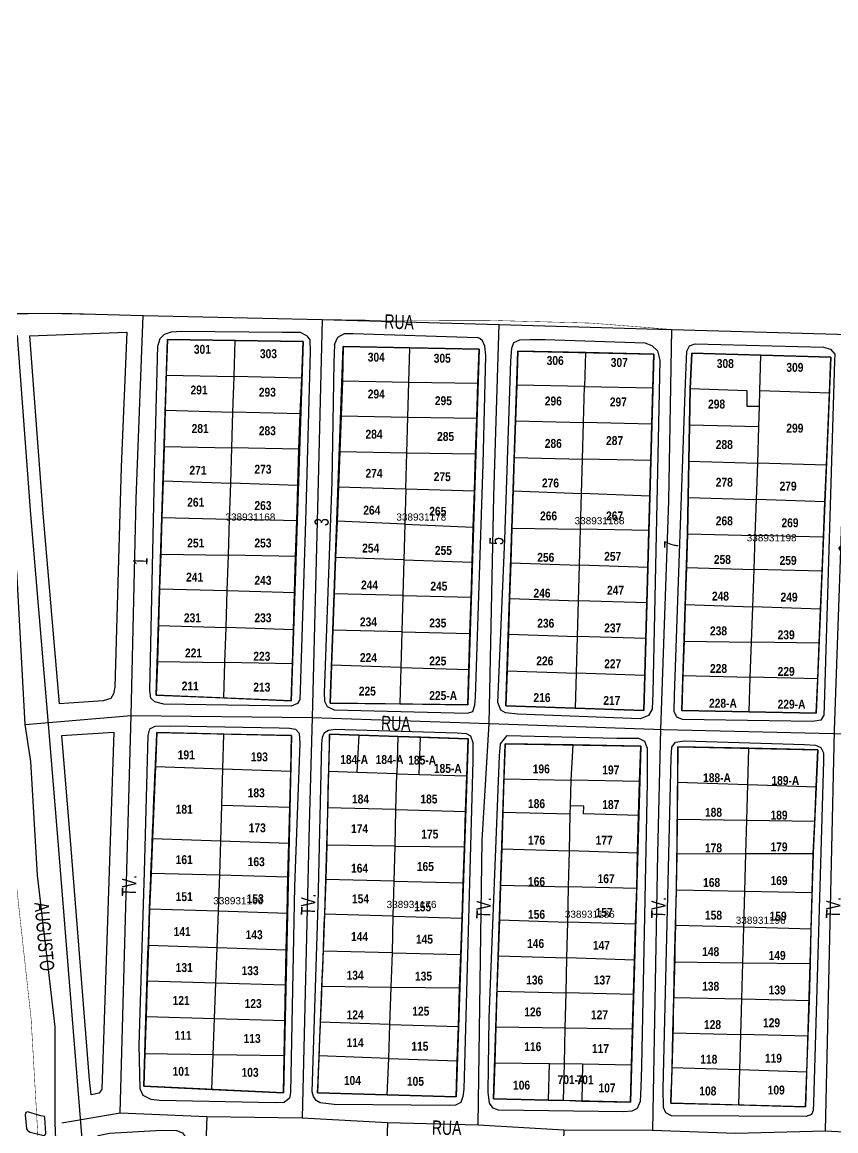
# Model space of a CAD drawing. Extents: x 206099 to 208675, y 4843659 to 4845705.
# Drawn here: x 207311.7 to 207539.8, y 4845394 to 4845705.1 of the extents above; entities that cross this region are included whole.
import ezdxf
from ezdxf.enums import TextEntityAlignment as Align

# ---------------------------------------------------------------- set-up
doc = ezdxf.new("R2010")
doc.units = 0
doc.header["$LTSCALE"] = 1.5
doc.header["$MEASUREMENT"] = 0
for name, color, linetype in [('CD-MALHA-LOTES', 40, 'CONTINUOUS'), ('CD_TXT_QUADRA', 7, 'CONTINUOUS'), ('LM-LIM-SETOR-FISCAL', 7, 'CONTINUOUS'), ('RU-QUADRAS', 6, 'CONTINUOUS'), ('SV-EIXO-ROD-ESTR', 7, 'CONTINUOUS'), ('SV-EIXO-RUA-N-PAV', 6, 'CONTINUOUS'), ('SV-EIXO-RUA-PAV', 20, 'CONTINUOUS'), ('SV-EST-MUNIC-PAV', 20, 'CONTINUOUS'), ('SV-RUA-NAO-PAV-S-GUIA-C-GUIA', 7, 'CONTINUOUS'), ('SV-RUA-PAVIM-S-GUIA-C-GUIA', 7, 'CONTINUOUS'), ('SV-TXT-MUNIC-PAV', 20, 'CONTINUOUS'), ('SV-TXT-RUA-N-PAV-S-GUIA-C-GUIA', 7, 'CONTINUOUS'), ('SV-TXT-RUA-PAV-S-GUIA-C-GUIA', 7, 'CONTINUOUS'), ('Th_NmrPort', 7, 'CONTINUOUS')]:
    doc.layers.add(name, color=color, linetype=linetype)
doc.styles.add('ARIAL', font='ARIAL.TTF')
doc.styles.add('MONOTXT', font='ARIAL.TTF', dxfattribs={"height": 0.2})
doc.styles.get("Standard").update_dxf_attribs({"font": 'swisscbo.ttf'})
doc.linetypes.add('Limite', pattern='A,20,-3,[130,ltypeshp.shx,S=6.35,R=0,X=0,Y=0],-3,20', length=46)

msp = doc.modelspace()

# ---------------------------------------------------------------- linework, layer by layer
at = {"layer": 'CD-MALHA-LOTES', "linetype": 'Continuous'}
for p, q in [((207352.39, 4845615.97), (207352.08, 4845606.01)), ((207371.42, 4845615.72), (207352.39, 4845615.97)), ((207371.09, 4845605.59), (207371.42, 4845615.72)), ((207390.44, 4845615.48), (207371.42, 4845615.72)), ((207390.04, 4845605.18), (207390.44, 4845615.48)), ((207401.68, 4845614.08), (207401.47, 4845604.41)), ((207420.4, 4845613.69), (207401.68, 4845614.08)), ((207420.13, 4845604.07), (207420.4, 4845613.69)), ((207439.77, 4845613.28), (207420.4, 4845613.69)), ((207439.45, 4845603.72), (207439.77, 4845613.28)), ((207450.65, 4845612.73), (207450.33, 4845603.18)), ((207469.67, 4845612.33), (207450.65, 4845612.73)), ((207469.67, 4845612.33), (207469.39, 4845602.8)), ((207488.8, 4845611.94), (207469.67, 4845612.33)), ((207488.53, 4845602.43), (207488.8, 4845611.94)), ((207499.43, 4845612.16), (207498.95, 4845602.23)), ((207518.81, 4845611.61), (207499.43, 4845612.16)), ((207518.54, 4845601.58), (207518.81, 4845611.61)), ((207538.44, 4845611.08), (207518.81, 4845611.61)), ((207538.02, 4845600.94), (207538.44, 4845611.08)), ((207352.08, 4845606.01), (207351.77, 4845596.17)), ((207352.08, 4845606.01), (207371.09, 4845605.59)), ((207370.77, 4845595.64), (207371.09, 4845605.59)), ((207390.04, 4845605.18), (207371.09, 4845605.59)), ((207389.64, 4845595.12), (207390.04, 4845605.18)), ((207401.47, 4845604.41), (207401.09, 4845594.6)), ((207401.47, 4845604.41), (207420.13, 4845604.07)), ((207419.85, 4845594.26), (207420.13, 4845604.07)), ((207420.13, 4845604.07), (207439.45, 4845603.72)), ((207439.13, 4845593.91), (207439.45, 4845603.72)), ((207450.33, 4845603.18), (207449.99, 4845593.19)), ((207469.39, 4845602.8), (207450.33, 4845603.18)), ((207469.1, 4845592.71), (207469.39, 4845602.8)), ((207469.39, 4845602.8), (207488.53, 4845602.43)), ((207488.24, 4845592.22), (207488.53, 4845602.43)), ((207498.95, 4845602.23), (207498.81, 4845592.1)), ((207498.95, 4845602.23), (207514.84, 4845601.71)), ((207514.84, 4845601.71), (207514.84, 4845597.32)), ((207518.42, 4845597.33), (207518.54, 4845601.58)), ((207538.02, 4845600.94), (207518.54, 4845601.58)), ((207537.2, 4845580.77), (207538.02, 4845600.94)), ((207514.84, 4845597.32), (207518.42, 4845597.33)), ((207518.26, 4845591.64), (207518.42, 4845597.33)), ((207351.77, 4845596.17), (207351.45, 4845585.98)), ((207351.77, 4845596.17), (207370.77, 4845595.64)), ((207370.45, 4845585.62), (207370.77, 4845595.64)), ((207389.64, 4845595.12), (207370.77, 4845595.64)), ((207389.25, 4845585.27), (207389.64, 4845595.12)), ((207401.09, 4845594.6), (207400.71, 4845584.56)), ((207401.09, 4845594.6), (207419.85, 4845594.26)), ((207419.56, 4845584.24), (207419.85, 4845594.26)), ((207419.85, 4845594.26), (207439.13, 4845593.91)), ((207438.8, 4845583.92), (207439.13, 4845593.91)), ((207449.99, 4845593.19), (207449.65, 4845582.92)), ((207449.99, 4845593.19), (207469.1, 4845592.71)), ((207468.81, 4845582.48), (207469.1, 4845592.71)), ((207488.24, 4845592.22), (207469.1, 4845592.71)), ((207487.95, 4845582.03), (207488.24, 4845592.22)), ((207498.81, 4845592.1), (207498.62, 4845581.92)), ((207498.81, 4845592.1), (207518.26, 4845591.64)), ((207517.97, 4845581.34), (207518.26, 4845591.64)), ((207351.45, 4845585.98), (207351.15, 4845576.37)), ((207351.45, 4845585.98), (207370.45, 4845585.62)), ((207370.13, 4845575.69), (207370.45, 4845585.62)), ((207389.25, 4845585.27), (207370.45, 4845585.62)), ((207388.94, 4845575.03), (207389.25, 4845585.27)), ((207400.71, 4845584.56), (207400.32, 4845574.68)), ((207400.71, 4845584.56), (207419.56, 4845584.24)), ((207419.28, 4845574.12), (207419.56, 4845584.24)), ((207419.56, 4845584.24), (207438.8, 4845583.92)), ((207438.46, 4845573.56), (207438.8, 4845583.92)), ((207449.65, 4845582.92), (207449.34, 4845573.51)), ((207449.65, 4845582.92), (207468.81, 4845582.48)), ((207468.53, 4845572.79), (207468.81, 4845582.48)), ((207487.95, 4845582.03), (207468.81, 4845582.48)), ((207487.67, 4845572.07), (207487.95, 4845582.03)), ((207498.62, 4845581.92), (207498.43, 4845571.72)), ((207498.62, 4845581.92), (207517.97, 4845581.34)), ((207517.61, 4845571.14), (207517.97, 4845581.34)), ((207537.2, 4845580.77), (207517.97, 4845581.34)), ((207536.78, 4845570.46), (207537.2, 4845580.77)), ((207351.15, 4845576.37), (207350.83, 4845566.1)), ((207351.15, 4845576.37), (207370.13, 4845575.69)), ((207369.8, 4845565.61), (207370.13, 4845575.69)), ((207388.94, 4845575.03), (207370.13, 4845575.69)), ((207388.64, 4845565.13), (207388.94, 4845575.03)), ((207400.32, 4845574.68), (207399.95, 4845565.02)), ((207400.32, 4845574.68), (207419.28, 4845574.12)), ((207419.28, 4845574.12), (207418.99, 4845564.17)), ((207419.28, 4845574.12), (207438.46, 4845573.56)), ((207438.13, 4845563.32), (207438.46, 4845573.56)), ((207449.34, 4845573.51), (207448.99, 4845563.06)), ((207449.34, 4845573.51), (207468.53, 4845572.79)), ((207468.24, 4845562.76), (207468.53, 4845572.79)), ((207487.67, 4845572.07), (207468.53, 4845572.79)), ((207487.4, 4845562.46), (207487.67, 4845572.07)), ((207498.43, 4845571.72), (207498.24, 4845561.46)), ((207498.43, 4845571.72), (207517.61, 4845571.14)), ((207517.25, 4845561.01), (207517.61, 4845571.14)), ((207536.78, 4845570.46), (207517.61, 4845571.14)), ((207536.38, 4845560.57), (207536.78, 4845570.46)), ((207350.83, 4845566.1), (207350.5, 4845555.75)), ((207350.83, 4845566.1), (207369.8, 4845565.61)), ((207369.48, 4845555.46), (207369.8, 4845565.61)), ((207388.64, 4845565.13), (207369.8, 4845565.61)), ((207388.34, 4845555.17), (207388.64, 4845565.13)), ((207399.95, 4845565.02), (207399.56, 4845554.89)), ((207418.99, 4845564.17), (207399.95, 4845565.02)), ((207418.99, 4845564.17), (207418.71, 4845554.23)), ((207418.99, 4845564.17), (207438.13, 4845563.32)), ((207437.84, 4845553.52), (207438.13, 4845563.32)), ((207448.99, 4845563.06), (207448.67, 4845553.37)), ((207448.99, 4845563.06), (207468.24, 4845562.76)), ((207467.95, 4845552.71), (207468.24, 4845562.76)), ((207487.4, 4845562.46), (207468.24, 4845562.76)), ((207487.11, 4845552.06), (207487.4, 4845562.46)), ((207498.24, 4845561.46), (207497.94, 4845552)), ((207498.24, 4845561.46), (207517.25, 4845561.01)), ((207516.91, 4845551.51), (207517.25, 4845561.01)), ((207536.38, 4845560.57), (207517.25, 4845561.01)), ((207535.99, 4845551.01), (207536.38, 4845560.57)), ((207350.5, 4845555.75), (207350.2, 4845546.09)), ((207350.5, 4845555.75), (207369.48, 4845555.46)), ((207369.16, 4845545.55), (207369.48, 4845555.46)), ((207388.34, 4845555.17), (207369.48, 4845555.46)), ((207388.03, 4845545.02), (207388.34, 4845555.17)), ((207399.56, 4845554.89), (207399.17, 4845544.64)), ((207418.71, 4845554.23), (207399.56, 4845554.89)), ((207418.71, 4845554.23), (207418.43, 4845544.18)), ((207418.71, 4845554.23), (207437.84, 4845553.52)), ((207437.54, 4845543.72), (207437.84, 4845553.52)), ((207448.67, 4845553.37), (207448.33, 4845543.31)), ((207448.67, 4845553.37), (207467.95, 4845552.71)), ((207467.66, 4845542.73), (207467.95, 4845552.71)), ((207487.11, 4845552.06), (207467.95, 4845552.71)), ((207486.83, 4845542.15), (207487.11, 4845552.06)), ((207497.94, 4845552), (207497.61, 4845541.69)), ((207497.94, 4845552), (207516.91, 4845551.51)), ((207516.54, 4845541.01), (207516.91, 4845551.51)), ((207535.99, 4845551.01), (207516.91, 4845551.51)), ((207535.55, 4845540.33), (207535.99, 4845551.01)), ((207350.2, 4845546.09), (207349.88, 4845535.78)), ((207350.2, 4845546.09), (207369.16, 4845545.55)), ((207368.83, 4845535.17), (207369.16, 4845545.55)), ((207369.16, 4845545.55), (207388.03, 4845545.02)), ((207387.71, 4845534.56), (207388.03, 4845545.02)), ((207399.17, 4845544.64), (207398.78, 4845534.5)), ((207418.43, 4845544.18), (207399.17, 4845544.64)), ((207418.43, 4845544.18), (207418.14, 4845534.03)), ((207418.43, 4845544.18), (207437.54, 4845543.72)), ((207437.24, 4845533.56), (207437.54, 4845543.72)), ((207448.33, 4845543.31), (207448, 4845533.3)), ((207448.33, 4845543.31), (207467.66, 4845542.73)), ((207467.37, 4845532.7), (207467.66, 4845542.73)), ((207486.83, 4845542.15), (207467.66, 4845542.73)), ((207486.54, 4845532.11), (207486.83, 4845542.15)), ((207497.61, 4845541.69), (207497.28, 4845531.41)), ((207497.61, 4845541.69), (207516.54, 4845541.01)), ((207516.19, 4845531.1), (207516.54, 4845541.01)), ((207535.55, 4845540.33), (207516.54, 4845541.01)), ((207535.16, 4845530.78), (207535.55, 4845540.33)), ((207349.88, 4845535.78), (207349.56, 4845525.68)), ((207349.88, 4845535.78), (207368.83, 4845535.17)), ((207368.51, 4845525.35), (207368.83, 4845535.17)), ((207387.71, 4845534.56), (207368.83, 4845535.17)), ((207387.42, 4845525), (207387.71, 4845534.56)), ((207398.78, 4845534.5), (207398.39, 4845524.6)), ((207418.14, 4845534.03), (207398.78, 4845534.5)), ((207418.14, 4845534.03), (207417.85, 4845524.01)), ((207418.14, 4845534.03), (207437.24, 4845533.56)), ((207436.94, 4845523.44), (207437.24, 4845533.56)), ((207448, 4845533.3), (207447.65, 4845523.05)), ((207448, 4845533.3), (207467.37, 4845532.7)), ((207467.08, 4845522.37), (207467.37, 4845532.7)), ((207486.54, 4845532.11), (207467.37, 4845532.7)), ((207486.25, 4845521.72), (207486.54, 4845532.11)), ((207497.28, 4845531.41), (207496.97, 4845521.7)), ((207497.28, 4845531.41), (207516.19, 4845531.1)), ((207515.84, 4845521.24), (207516.19, 4845531.1)), ((207535.16, 4845530.78), (207516.19, 4845531.1)), ((207534.76, 4845520.79), (207535.16, 4845530.78)), ((207349.56, 4845525.68), (207349.27, 4845516.23)), ((207349.56, 4845525.68), (207368.51, 4845525.35)), ((207368.19, 4845515.44), (207368.51, 4845525.35)), ((207387.42, 4845525), (207368.51, 4845525.35)), ((207387.11, 4845514.64), (207387.42, 4845525)), ((207398.39, 4845524.6), (207397.99, 4845513.99)), ((207417.85, 4845524.01), (207398.39, 4845524.6)), ((207417.85, 4845524.01), (207417.56, 4845513.76)), ((207417.85, 4845524.01), (207436.94, 4845523.44)), ((207436.64, 4845513.54), (207436.94, 4845523.44)), ((207447.65, 4845523.05), (207447.33, 4845513.24)), ((207447.65, 4845523.05), (207467.08, 4845522.37)), ((207466.79, 4845512.56), (207467.08, 4845522.37)), ((207486.25, 4845521.72), (207467.08, 4845522.37)), ((207485.97, 4845511.89), (207486.25, 4845521.72)), ((207496.97, 4845521.7), (207496.66, 4845511.89)), ((207496.97, 4845521.7), (207515.84, 4845521.24)), ((207515.49, 4845511.55), (207515.84, 4845521.24)), ((207534.76, 4845520.79), (207515.84, 4845521.24)), ((207534.36, 4845511.21), (207534.76, 4845520.79)), ((207349.27, 4845516.23), (207368.19, 4845515.44)), ((207368.19, 4845515.44), (207387.11, 4845514.64)), ((207397.99, 4845513.99), (207417.56, 4845513.76)), ((207417.56, 4845513.76), (207436.64, 4845513.54)), ((207447.33, 4845513.24), (207466.79, 4845512.56)), ((207466.79, 4845512.56), (207485.97, 4845511.89)), ((207496.66, 4845511.89), (207515.49, 4845511.55)), ((207515.49, 4845511.55), (207534.36, 4845511.21)), ((207349.46, 4845505.72), (207349.06, 4845496.19)), ((207368.19, 4845505.3), (207349.46, 4845505.72)), ((207367.9, 4845495.57), (207368.19, 4845505.3)), ((207387.21, 4845504.88), (207368.19, 4845505.3)), ((207386.95, 4845494.93), (207387.21, 4845504.88)), ((207397.86, 4845505.27), (207397.58, 4845494.78)), ((207406.15, 4845505.01), (207397.86, 4845505.27)), ((207405.62, 4845494.53), (207406.15, 4845505.01)), ((207416.97, 4845504.64), (207406.15, 4845505.01)), ((207416.97, 4845504.64), (207416.72, 4845494.19)), ((207423.38, 4845504.43), (207416.97, 4845504.64)), ((207422.95, 4845493.99), (207423.38, 4845504.43)), ((207436.7, 4845503.98), (207423.38, 4845504.43)), ((207436.35, 4845493.59), (207436.7, 4845503.98)), ((207447.1, 4845502.6), (207446.76, 4845492.74)), ((207466.14, 4845502.24), (207447.1, 4845502.6)), ((207465.59, 4845492.38), (207466.14, 4845502.24)), ((207485.14, 4845501.89), (207466.14, 4845502.24)), ((207484.75, 4845492.01), (207485.14, 4845501.89)), ((207495.56, 4845501.75), (207495.47, 4845491.79)), ((207515.43, 4845501.32), (207495.56, 4845501.75)), ((207515.15, 4845491.13), (207515.43, 4845501.32)), ((207534.81, 4845500.89), (207515.43, 4845501.32)), ((207534.34, 4845490.48), (207534.81, 4845500.89)), ((207349.06, 4845496.19), (207348.21, 4845475.98)), ((207349.06, 4845496.19), (207367.9, 4845495.57)), ((207367.61, 4845485.34), (207367.9, 4845495.57)), ((207367.9, 4845495.57), (207386.95, 4845494.93)), ((207386.69, 4845484.83), (207386.95, 4845494.93)), ((207397.58, 4845494.78), (207397.32, 4845484.57)), ((207405.62, 4845494.53), (207397.58, 4845494.78)), ((207416.72, 4845494.19), (207405.62, 4845494.53)), ((207416.47, 4845484.1), (207416.72, 4845494.19)), ((207416.72, 4845494.19), (207422.95, 4845493.99)), ((207422.95, 4845493.99), (207436.35, 4845493.59)), ((207436.01, 4845483.62), (207436.35, 4845493.59)), ((207446.76, 4845492.74), (207446.48, 4845483.43)), ((207446.76, 4845492.74), (207465.59, 4845492.38)), ((207465.42, 4845485.18), (207465.59, 4845492.38)), ((207484.75, 4845492.01), (207465.59, 4845492.38)), ((207484.52, 4845482.5), (207484.75, 4845492.01)), ((207495.47, 4845491.79), (207495.36, 4845481.39)), ((207495.47, 4845491.79), (207515.15, 4845491.13)), ((207514.87, 4845481.11), (207515.15, 4845491.13)), ((207515.15, 4845491.13), (207534.34, 4845490.48)), ((207533.9, 4845480.84), (207534.34, 4845490.48)), ((207367.32, 4845475.31), (207367.61, 4845485.34)), ((207367.61, 4845485.34), (207386.69, 4845484.83)), ((207465.37, 4845482.96), (207465.42, 4845485.18)), ((207469.16, 4845485.06), (207465.42, 4845485.18)), ((207469.09, 4845482.93), (207469.16, 4845485.06)), ((207386.43, 4845474.67), (207386.69, 4845484.83)), ((207397.32, 4845484.57), (207397.05, 4845474.12)), ((207416.47, 4845484.1), (207397.32, 4845484.57)), ((207416.22, 4845473.87), (207416.47, 4845484.1)), ((207416.47, 4845484.1), (207436.01, 4845483.62)), ((207435.68, 4845473.62), (207436.01, 4845483.62)), ((207446.48, 4845483.43), (207446.14, 4845473.12)), ((207446.48, 4845483.43), (207465.37, 4845482.96)), ((207465.12, 4845472.53), (207465.37, 4845482.96)), ((207484.52, 4845482.5), (207469.09, 4845482.93)), ((207484.26, 4845471.93), (207484.52, 4845482.5)), ((207495.36, 4845481.39), (207495.27, 4845471.73)), ((207495.36, 4845481.39), (207514.87, 4845481.11)), ((207514.63, 4845471.76), (207514.87, 4845481.11)), ((207514.87, 4845481.11), (207533.9, 4845480.84)), ((207533.48, 4845471.79), (207533.9, 4845480.84)), ((207348.21, 4845475.98), (207347.8, 4845466.26)), ((207348.21, 4845475.98), (207367.32, 4845475.31)), ((207367.04, 4845465.76), (207367.32, 4845475.31)), ((207367.32, 4845475.31), (207386.43, 4845474.67)), ((207386.19, 4845465.26), (207386.43, 4845474.67)), ((207397.05, 4845474.12), (207396.8, 4845464.53)), ((207416.22, 4845473.87), (207397.05, 4845474.12)), ((207415.97, 4845464.05), (207416.22, 4845473.87)), ((207416.22, 4845473.87), (207435.68, 4845473.62)), ((207435.34, 4845463.57), (207435.68, 4845473.62)), ((207446.14, 4845473.12), (207445.8, 4845462.86)), ((207446.14, 4845473.12), (207465.12, 4845472.53)), ((207464.88, 4845462.42), (207465.12, 4845472.53)), ((207484.26, 4845471.93), (207465.12, 4845472.53)), ((207484.03, 4845461.98), (207484.26, 4845471.93)), ((207495.27, 4845471.73), (207495.02, 4845461.57)), ((207495.27, 4845471.73), (207514.63, 4845471.76)), ((207514.32, 4845461.2), (207514.63, 4845471.76)), ((207514.63, 4845471.76), (207533.48, 4845471.79)), ((207533.2, 4845460.84), (207533.48, 4845471.79)), ((207347.8, 4845466.26), (207347.38, 4845456.31)), ((207347.8, 4845466.26), (207367.04, 4845465.76)), ((207366.75, 4845455.69), (207367.04, 4845465.76)), ((207367.04, 4845465.76), (207386.19, 4845465.26)), ((207385.93, 4845455.06), (207386.19, 4845465.26)), ((207396.8, 4845464.53), (207396.42, 4845454.77)), ((207415.97, 4845464.05), (207396.8, 4845464.53)), ((207415.74, 4845454.19), (207415.97, 4845464.05)), ((207415.97, 4845464.05), (207435.34, 4845463.57)), ((207435, 4845453.62), (207435.34, 4845463.57)), ((207445.8, 4845462.86), (207445.47, 4845453.16)), ((207445.8, 4845462.86), (207464.88, 4845462.42)), ((207464.65, 4845452.55), (207464.88, 4845462.42)), ((207484.03, 4845461.98), (207464.88, 4845462.42)), ((207483.69, 4845451.92), (207484.03, 4845461.98)), ((207495.02, 4845461.57), (207494.78, 4845451.67)), ((207495.02, 4845461.57), (207514.32, 4845461.2)), ((207514.05, 4845451.17), (207514.32, 4845461.2)), ((207514.32, 4845461.2), (207533.2, 4845460.84)), ((207532.94, 4845450.68), (207533.2, 4845460.84)), ((207347.38, 4845456.31), (207347.05, 4845446.05)), ((207347.38, 4845456.31), (207366.75, 4845455.69)), ((207366.37, 4845445.43), (207366.75, 4845455.69)), ((207366.75, 4845455.69), (207385.93, 4845455.06)), ((207385.72, 4845444.8), (207385.93, 4845455.06)), ((207396.42, 4845454.77), (207396.02, 4845444.4)), ((207415.74, 4845454.19), (207396.42, 4845454.77)), ((207415.48, 4845443.92), (207415.74, 4845454.19)), ((207415.74, 4845454.19), (207435, 4845453.62)), ((207434.66, 4845443.46), (207435, 4845453.62)), ((207445.47, 4845453.16), (207445.18, 4845443.05)), ((207445.47, 4845453.16), (207464.65, 4845452.55)), ((207464.41, 4845442.47), (207464.65, 4845452.55)), ((207483.69, 4845451.92), (207464.65, 4845452.55)), ((207483.4, 4845441.88), (207483.69, 4845451.92)), ((207494.78, 4845451.67), (207494.53, 4845441.36)), ((207494.78, 4845451.67), (207514.05, 4845451.17)), ((207513.77, 4845441.14), (207514.05, 4845451.17)), ((207514.05, 4845451.17), (207532.94, 4845450.68)), ((207532.69, 4845440.93), (207532.94, 4845450.68)), ((207347.05, 4845446.05), (207346.74, 4845436.08)), ((207347.05, 4845446.05), (207366.37, 4845445.43)), ((207365.97, 4845435.5), (207366.37, 4845445.43)), ((207366.37, 4845445.43), (207385.72, 4845444.8)), ((207385.53, 4845434.9), (207385.72, 4845444.8)), ((207396.02, 4845444.4), (207395.63, 4845434.46)), ((207415.48, 4845443.92), (207396.02, 4845444.4)), ((207415.14, 4845434.23), (207415.48, 4845443.92)), ((207415.48, 4845443.92), (207434.66, 4845443.46)), ((207434.34, 4845434), (207434.66, 4845443.46)), ((207445.18, 4845443.05), (207444.81, 4845433.15)), ((207445.18, 4845443.05), (207464.41, 4845442.47)), ((207464.19, 4845432.73), (207464.41, 4845442.47)), ((207483.4, 4845441.88), (207464.41, 4845442.47)), ((207483.12, 4845432.27), (207483.4, 4845441.88)), ((207494.53, 4845441.36), (207494.29, 4845431.43)), ((207494.53, 4845441.36), (207513.77, 4845441.14)), ((207513.49, 4845431), (207513.77, 4845441.14)), ((207513.77, 4845441.14), (207532.69, 4845440.93)), ((207532.42, 4845430.57), (207532.69, 4845440.93)), ((207346.74, 4845436.08), (207346.42, 4845426.09)), ((207346.74, 4845436.08), (207365.97, 4845435.5)), ((207365.62, 4845425.52), (207365.97, 4845435.5)), ((207365.97, 4845435.5), (207385.53, 4845434.9)), ((207385.33, 4845424.94), (207385.53, 4845434.9)), ((207395.63, 4845434.46), (207395.24, 4845424.46)), ((207415.14, 4845434.23), (207395.63, 4845434.46)), ((207414.78, 4845423.85), (207415.14, 4845434.23)), ((207434.34, 4845434), (207415.14, 4845434.23)), ((207433.98, 4845423.27), (207434.34, 4845434)), ((207444.81, 4845433.15), (207444.46, 4845423.12)), ((207444.81, 4845433.15), (207464.19, 4845432.73)), ((207463.95, 4845422.91), (207464.19, 4845432.73)), ((207483.12, 4845432.27), (207464.19, 4845432.73)), ((207482.84, 4845422.58), (207483.12, 4845432.27)), ((207494.29, 4845431.43), (207494.06, 4845421.49)), ((207494.29, 4845431.43), (207513.49, 4845431)), ((207513.21, 4845421.02), (207513.49, 4845431)), ((207513.49, 4845431), (207532.42, 4845430.57)), ((207532.06, 4845420.56), (207532.42, 4845430.57)), ((207346.42, 4845426.09), (207346.09, 4845415.69)), ((207346.42, 4845426.09), (207365.62, 4845425.52)), ((207365.24, 4845415.39), (207365.62, 4845425.52)), ((207365.62, 4845425.52), (207385.33, 4845424.94)), ((207385.14, 4845415.09), (207385.33, 4845424.94)), ((207395.24, 4845424.46), (207394.87, 4845414.98)), ((207414.78, 4845423.85), (207395.24, 4845424.46)), ((207414.45, 4845414.29), (207414.78, 4845423.85)), ((207414.78, 4845423.85), (207433.98, 4845423.27)), ((207433.66, 4845413.61), (207433.98, 4845423.27)), ((207444.46, 4845423.12), (207444.16, 4845413.08)), ((207444.46, 4845423.12), (207463.95, 4845422.91)), ((207463.72, 4845412.75), (207463.95, 4845422.91)), ((207463.95, 4845422.91), (207482.84, 4845422.58)), ((207482.55, 4845412.41), (207482.84, 4845422.58)), ((207494.06, 4845421.49), (207493.82, 4845411.74)), ((207494.06, 4845421.49), (207513.21, 4845421.02)), ((207512.94, 4845411.15), (207513.21, 4845421.02)), ((207532.06, 4845420.56), (207513.21, 4845421.02)), ((207531.69, 4845410.57), (207532.06, 4845420.56)), ((207346.09, 4845415.69), (207345.79, 4845406.49)), ((207346.09, 4845415.69), (207365.24, 4845415.39)), ((207364.87, 4845405.61), (207365.24, 4845415.39)), ((207365.24, 4845415.39), (207385.14, 4845415.09)), ((207384.93, 4845404.68), (207385.14, 4845415.09)), ((207394.87, 4845414.98), (207394.47, 4845404.65)), ((207414.45, 4845414.29), (207394.87, 4845414.98)), ((207414.05, 4845404.07), (207414.45, 4845414.29)), ((207414.45, 4845414.29), (207433.66, 4845413.61)), ((207433.32, 4845403.5), (207433.66, 4845413.61)), ((207444.16, 4845413.08), (207443.8, 4845402.95)), ((207444.16, 4845413.08), (207459.5, 4845412.83)), ((207459.29, 4845402.57), (207459.5, 4845412.83)), ((207459.5, 4845412.83), (207463.72, 4845412.75)), ((207463.47, 4845402.56), (207463.72, 4845412.75)), ((207468.75, 4845412.66), (207463.72, 4845412.75)), ((207468.75, 4845412.66), (207468.58, 4845402.34)), ((207482.55, 4845412.41), (207468.75, 4845412.66)), ((207482.25, 4845402), (207482.55, 4845412.41)), ((207493.82, 4845411.74), (207493.59, 4845401.78)), ((207493.82, 4845411.74), (207512.94, 4845411.15)), ((207512.66, 4845401.24), (207512.94, 4845411.15)), ((207512.94, 4845411.15), (207531.69, 4845410.57)), ((207531.33, 4845400.71), (207531.69, 4845410.57)), ((207345.79, 4845406.49), (207364.87, 4845405.61)), ((207364.87, 4845405.61), (207384.93, 4845404.68)), ((207394.47, 4845404.65), (207414.05, 4845404.07)), ((207414.05, 4845404.07), (207433.32, 4845403.5)), ((207443.8, 4845402.95), (207459.29, 4845402.57)), ((207459.29, 4845402.57), (207463.47, 4845402.56)), ((207463.47, 4845402.56), (207468.58, 4845402.34)), ((207468.58, 4845402.34), (207482.25, 4845402)), ((207493.59, 4845401.78), (207512.66, 4845401.24)), ((207512.66, 4845401.24), (207531.33, 4845400.71))]:
    msp.add_line(p, q, dxfattribs=at)
at = {"layer": 'LM-LIM-SETOR-FISCAL', "linetype": 'Limite', "ltscale": 0.1, "const_width": 0.13, "flags": 128}
msp.add_lwpolyline([(206951.13, 4844515.15), (206103.85, 4844311.15), (206102.2, 4844310.76), (206463.03, 4843896.23), (206552, 4844015.88), (206955.36, 4843691.91), (206997.06, 4843661.13), (206998.31, 4843663.57), (207016.42, 4843698.58), (207012.73, 4843700.99), (207070.72, 4843830.73), (207120.99, 4843945.82), (207148.62, 4843951), (207201.26, 4843971.46), (207207.29, 4843958.02), (207217.12, 4843955.42), (207337.27, 4843938.21), (207437.15, 4843921.71), (207622.29, 4843892.61), (207679.53, 4843880.04), (207690.49, 4843889.02), (207671.55, 4843915.2), (207748.93, 4843970.7), (207711.26, 4844025.71), (207698.36, 4844043.55), (207668.91, 4844086.59), (207641.42, 4844125.22), (207698.91, 4844166.45), (207678.15, 4844195.51), (207667.43, 4844209.54), (207654.06, 4844227.54), (207631.24, 4844260.95), (207605.71, 4844299.54), (207598, 4844309.83), (207586.64, 4844326.37), (207553.25, 4844375.41), (207542.96, 4844389.81), (207530.49, 4844407.67), (207597.31, 4844451.76), (207621.23, 4844476.19), (207656.93, 4844513), (207690.53, 4844547.25), (207699.44, 4844555.93), (207701.4, 4844564.61), (207693.13, 4844573.37), (207679, 4844583.84), (207661.07, 4844596.77), (207637.45, 4844615.37), (207585.86, 4844655.97), (207575.48, 4844664.69), (207569.08, 4844671.5), (207569.45, 4844680.36), (207654.93, 4844703.13), (207663.89, 4844680.39), (207677.57, 4844669.34), (207702.32, 4844650.54), (207716.26, 4844640.68), (207753.78, 4844609.83), (207762.93, 4844554.62), (207770.13, 4844473.57), (207776.84, 4844472.68), (207793.01, 4844360.57), (207785.17, 4844355.62), (207770.44, 4844345.59), (207748.43, 4844330.95), (207747.91, 4844324.8), (207753.52, 4844317.31), (207769.28, 4844298.69), (207775.01, 4844293.43), (207782.88, 4844283.92), (207789.15, 4844276.2), (207815.46, 4844244.33), (207819.38, 4844241.82), (207833.89, 4844253.22), (207837.15, 4844248.8), (207827.85, 4844241.71), (207830.8, 4844238.17), (207835.76, 4844241.82), (207843.28, 4844230.65), (207850.47, 4844234.85), (207853.27, 4844229.99), (207850.22, 4844228.31), (207852.55, 4844223.47), (207862.28, 4844194.53), (207852.98, 4844190.72), (207855.45, 4844183.13), (207841.05, 4844179.2), (207842.75, 4844174.19), (207831.58, 4844167.48), (207835.38, 4844161.88), (207841.17, 4844165.37), (207847.07, 4844155.75), (207831.32, 4844146.19), (207834.89, 4844140.85), (207829.27, 4844137.4), (207831.74, 4844133), (207827.93, 4844130.58), (207830.96, 4844126.13), (207825.79, 4844122.95), (207828.8, 4844117.88), (207826.74, 4844116.71), (207837.07, 4844101.63), (207828.21, 4844096.11), (207838.21, 4844083.58), (207810.77, 4844063.9), (207814.94, 4844058.51), (207818.35, 4844060.87), (207823.85, 4844053.22), (207815.63, 4844047.62), (207818.11, 4844034.1), (207801.11, 4844022.39), (207805.92, 4844012.86), (207800.29, 4844003.99), (207792.72, 4843932.76), (207821.91, 4843926.4), (207859.75, 4843922.03), (207884.09, 4843912.26), (207889.39, 4843912.02), (207898.99, 4843924.88), (207898.88, 4843930.09), (207899.02, 4843938.96), (207962.06, 4843938.77), (207963.84, 4843901.85), (207941.02, 4843902.05), (207942.04, 4843841.47), (208007.7, 4843841.21), (208022.14, 4843841.12), (208036.07, 4843839.89), (208056.34, 4843840.14), (208090.26, 4843841.1), (208106.1, 4843842.59), (208189.59, 4843856.54), (208188.16, 4843865.4), (208275.25, 4843877.18), (208292.72, 4843880.37), (208298.69, 4843887.78), (208321.91, 4843926.37), (208334.62, 4843947.55), (208347.38, 4843979.84), (208351.66, 4843981.53), (208361.4, 4843993.9), (208372.92, 4843999.2), (208371.9, 4844007.23), (208387.36, 4844030.68), (208393.74, 4844026.56), (208401.25, 4844038.55), (208394.9, 4844042.64), (208398.77, 4844059.02), (208405.89, 4844063.32), (208424.47, 4844062.68), (208426.06, 4844069.85), (208422.67, 4844090.07), (208413.98, 4844110.55), (208424.48, 4844115.64), (208426.74, 4844111.64), (208466.87, 4844139.33), (208484, 4844172.26), (208526.46, 4844173.32), (208524.92, 4844238.99), (208556.34, 4844273.82), (208606.67, 4844329.22), (208617.29, 4844355.28), (208634.75, 4844382.44), (208623.4, 4844573.87), (208620.94, 4844586.93), (208617.24, 4844585.48), (208611.62, 4844582.44), (208602.16, 4844575.47), (208597.22, 4844571.55), (208589.65, 4844565.64), (208583.91, 4844560.59), (208574.64, 4844553.13), (208565.88, 4844547.77), (208558.91, 4844543.84), (208546.16, 4844536.68), (208538.21, 4844532.01), (208523.21, 4844523.48), (208501.29, 4844510.52), (208474.09, 4844504.73), (208470.3, 4844549.75), (208469.96, 4844556.19), (208469.21, 4844570.01), (208467.84, 4844586.2), (208466.79, 4844596.16), (208463.28, 4844642.74), (208459.25, 4844689.33), (208457.41, 4844719.81), (208456.59, 4844734.9), (208455.83, 4844742.23), (208452.75, 4844785.24), (208451.92, 4844795.94), (208448.46, 4844834.88), (208447.26, 4844852.46), (208446.16, 4844873.31), (208445.12, 4844881.64), (208441.97, 4844928.93), (208438.81, 4844974.82), (208435.74, 4845020.91), (208434.09, 4845038.6), (208431.09, 4845069.57), (208428.45, 4845117.03), (208425.65, 4845163.09), (208425.04, 4845177.97), (208424.21, 4845193.61), (208423.19, 4845208.28), (208420.65, 4845245.05), (208420.1, 4845254.11), (208419.59, 4845259.67), (208417.58, 4845281.54), (208417.08, 4845287.58), (208415.98, 4845307.61), (208414.07, 4845322.51), (208412.84, 4845335.67), (208409.33, 4845349.09), (208404.94, 4845354.53), (208397.22, 4845363.48), (208391.26, 4845367.95), (208373.27, 4845347.25), (208334.49, 4845303.29), (208294.22, 4845257.76), (208255.35, 4845213.1), (208212.72, 4845163.71), (208171.57, 4845116.42), (208140.51, 4845080.89), (208114.59, 4845051), (208102.6, 4845036.98), (208066.61, 4844996.14), (208032.07, 4844956.22), (207998.73, 4844916.29), (207967.12, 4844879.57), (207953.42, 4844867.05), (207945.01, 4844857.92), (207921.99, 4844836.18), (207906.18, 4844822.02), (207877.77, 4844798.99), (207836.45, 4844772.36), (207834.47, 4844792.78), (207833.01, 4844807.86), (207831.55, 4844856.55), (207830.63, 4844904.88), (207830.37, 4844927.94), (207830.09, 4844953.39), (207831, 4845001.71), (207831.73, 4845050.95), (207831.55, 4845099.46), (207831.55, 4845147.97), (207831.18, 4845196.48), (207831.39, 4845224.82), (207831.52, 4845241.53), (207831.55, 4845245.91), (207831.55, 4845246.41), (207831.18, 4845294.78), (207831.18, 4845343.11), (207831.73, 4845394.36), (207833.37, 4845443.42), (207833.92, 4845490.65), (207833.71, 4845521.07), (207833.56, 4845541.9), (207833.48, 4845550.53), (207833.19, 4845579.45), (207832.83, 4845604.85), (207833.56, 4845629.33), (207836.48, 4845656.56), (207836.76, 4845664.71), (207825.37, 4845667.68), (207821.82, 4845668.69), (207816.91, 4845670.09), (207805.68, 4845673.47), (207791.7, 4845677.75), (207783.5, 4845679.57), (207766.81, 4845685.02), (207754.43, 4845688.82), (207739.64, 4845691.3), (207722.13, 4845693.94), (207717.1, 4845694.68), (207690.08, 4845700.62), (207680.08, 4845702.89), (207670.03, 4845704.98), (207667.81, 4845700.16), (207660.99, 4845676.98), (207660.54, 4845673.8), (207657.39, 4845659.57), (207656.59, 4845656.53), (207655.95, 4845653.98), (207650.56, 4845639.59), (207647.27, 4845633.02), (207644.17, 4845622.85), (207641.37, 4845615.1), (207618.1, 4845615.4), (207601.33, 4845615.86), (207592.93, 4845615.82), (207543.69, 4845617.43), (207493.78, 4845618.83), (207471.28, 4845620.61), (207442.67, 4845621.38), (207409.05, 4845621.45), (207395.8, 4845621.64), (207345.61, 4845622.76), (207297.34, 4845623.66), (207302.37, 4845557.49), (207306.56, 4845504.34), (207309.91, 4845464.2), (207314.17, 4845425.29), (207318.44, 4845350.96), (207323.01, 4845301.38), (207326.21, 4845262.61), (207329.56, 4845220.35), (207332.3, 4845183.41), (207332.77, 4845157.36), (207331.5, 4845129.31), (207329.48, 4845113.1), (207327.97, 4845099.78), (207322.7, 4845067.42), (207315.32, 4845031.5), (207304.58, 4844989.44), (207294.83, 4844945.95), (207285.39, 4844902.77), (207275.03, 4844859.74), (207265.74, 4844820.37), (207255.53, 4844777.19), (207247.26, 4844743.37), (207237.49, 4844702.4), (207233.3, 4844686.1), (207226.31, 4844651.65), (207222.36, 4844634.38), (207221.5, 4844580.09), (207184.7, 4844571.41), (207132.94, 4844558.17), (207106.7, 4844555.23), (207101.3, 4844554.58), (207090.18, 4844551.4), (207069.41, 4844546.2), (207052.47, 4844541.19), (207025, 4844537.01), (206969.31, 4844520.12)], close=True, dxfattribs=at)
at = {"layer": 'RU-QUADRAS', "color": 6, "linetype": 'Continuous'}
for points in [[(207349.27, 4845516.23), (207352.39, 4845615.97), (207390.44, 4845615.48), (207387.11, 4845514.64)], [(207397.99, 4845513.99), (207401.68, 4845614.08), (207439.77, 4845613.28), (207436.64, 4845513.54)], [(207447.33, 4845513.24), (207450.65, 4845612.73), (207488.8, 4845611.94), (207485.97, 4845511.89)], [(207496.66, 4845511.89), (207498.24, 4845561.46), (207498.95, 4845602.23), (207499.43, 4845612.16), (207538.44, 4845611.08), (207534.36, 4845511.21)], [(207443.8, 4845402.95), (207447.1, 4845502.6), (207485.14, 4845501.89), (207482.25, 4845402)]]:
    msp.add_lwpolyline(points, close=True, dxfattribs=at)
for points in [[(207345.79, 4845406.49, -0.005084), (207349.46, 4845505.72), (207387.21, 4845504.88), (207384.93, 4845404.68)], [(207394.47, 4845404.65, 0.006439), (207397.86, 4845505.27), (207436.7, 4845503.98), (207433.32, 4845403.5)], [(207493.59, 4845401.78, 0.007176), (207495.56, 4845501.75), (207534.81, 4845500.89), (207533.48, 4845471.79), (207531.33, 4845400.71)]]:
    msp.add_lwpolyline(points, format="xyb", close=True, dxfattribs=at)
at = {"layer": 'RU-QUADRAS', "flags": 128}
msp.add_lwpolyline([(207340.48, 4845289.45), (207335.29, 4845348.34), (207333.24, 4845384.95), (207332.94, 4845392.67), (207336.17, 4845393.29), (207350.76, 4845394.16), (207354.95, 4845394.05), (207356.64, 4845393.42), (207357.42, 4845392.23), (207357.42, 4845390.11), (207356.42, 4845344.74), (207354.93, 4845291.46), (207354.61, 4845289.97), (207353.45, 4845288.98)], close=True, dxfattribs=at)
at = {"layer": 'SV-EIXO-ROD-ESTR'}
for p, q in [((207312.53, 4845507.95), (207310.12, 4845551.15)), ((207314.04, 4845497.56), (207312.53, 4845507.95)), ((207315.99, 4845465.75), (207314.04, 4845497.56)), ((207320.89, 4845423.16), (207315.99, 4845465.75)), ((207320.89, 4845396.25), (207320.89, 4845423.16)), ((207321.87, 4845372.75), (207320.89, 4845396.25))]:
    msp.add_line(p, q, dxfattribs=at)
at = {"layer": 'SV-EIXO-RUA-N-PAV', "flags": 128}
msp.add_lwpolyline([(207304.21, 4845623.19), (207322.22, 4845623.43), (207345.61, 4845622.76), (207395.8, 4845621.64), (207445.42, 4845620.23), (207490.07, 4845618.94), (207493.78, 4845618.83), (207543.69, 4845617.43), (207592.93, 4845615.82), (207641.37, 4845615.1)], dxfattribs=at)
at = {"layer": 'SV-EIXO-RUA-PAV', "flags": 128}
for points in [[(207339.16, 4845399.02), (207341.12, 4845470.52), (207342.25, 4845510.47), (207343.65, 4845571.31), (207345.61, 4845622.76)], [(207395.8, 4845621.64), (207394.53, 4845572.29), (207392.99, 4845509.91), (207392.15, 4845479.77), (207390.19, 4845397.62)], [(207439.53, 4845395.66), (207440.65, 4845475.42), (207442.62, 4845508.23), (207443.88, 4845572.01), (207445.42, 4845620.23)], [(207493.78, 4845618.83), (207492.94, 4845570.75), (207490.7, 4845506.54), (207489.86, 4845471.78), (207488.43, 4845394.18)], [(207536.96, 4845393.98), (207538.64, 4845469.12), (207539.48, 4845506.26), (207541.73, 4845570.19), (207543.69, 4845617.43)], [(207312.53, 4845507.95), (207342.25, 4845510.47), (207392.99, 4845509.91), (207442.62, 4845508.23), (207491.54, 4845506.54), (207539.2, 4845505.42), (207589.25, 4845504.58)], [(207322.77, 4845396.21), (207339.16, 4845399.02), (207363.45, 4845397.96), (207390.19, 4845397.62), (207414.09, 4845396.3), (207439.53, 4845395.66), (207463.55, 4845394.3), (207488.43, 4845394.18), (207511.71, 4845393.35), (207536.96, 4845393.98), (207561.05, 4845392.69), (207572.11, 4845393.01)], [(207363.45, 4845397.96), (207359.36, 4845284.65), (207356.43, 4845186.99)], [(207414.09, 4845396.3), (207410.49, 4845284.21), (207407.62, 4845183.43)], [(207463.55, 4845394.3), (207460.03, 4845282.43), (207458.02, 4845236.72), (207456.4, 4845180.66)]]:
    msp.add_lwpolyline(points, dxfattribs=at)
at = {"layer": 'SV-EST-MUNIC-PAV'}
for p, q in [((207310.22, 4845617.1), (207313.96, 4845566.89)), ((207313.96, 4845566.89), (207319.19, 4845504.72)), ((207319.19, 4845504.72), (207321.86, 4845472.9)), ((207321.86, 4845472.9), (207327.1, 4845407.93)), ((207327.1, 4845407.93), (207331.8, 4845348.09))]:
    msp.add_line(p, q, dxfattribs=at)
at = {"layer": 'SV-EST-MUNIC-PAV', "flags": 128}
for points in [[(207313.74, 4845617.01), (207317.45, 4845567.17), (207322.02, 4845513.82)], [(207331.02, 4845404.04), (207330.58, 4845408.25), (207325.35, 4845473.18), (207322.76, 4845504.91)]]:
    msp.add_lwpolyline(points, dxfattribs=at)
at = {"layer": 'SV-RUA-NAO-PAV-S-GUIA-C-GUIA', "flags": 128}
for points in [[(207391.44, 4845617.08), (207389.71, 4845617.95), (207384.54, 4845618.01), (207356.42, 4845618.26), (207353.42, 4845618.05), (207351.46, 4845617.38), (207350.29, 4845616.2), (207349.72, 4845614.35)], [(207399.21, 4845614.58), (207400.2, 4845616.68), (207402.05, 4845617.67), (207404.51, 4845617.68), (207439.36, 4845616.59)], [(207449, 4845613.59), (207449.49, 4845615.2), (207451.23, 4845615.94), (207454.04, 4845616.03), (207458.19, 4845615.97), (207486.25, 4845615.12)], [(207498.05, 4845612.72), (207498.79, 4845614.21), (207500.43, 4845614.82), (207536.4, 4845613.84)]]:
    msp.add_lwpolyline(points, dxfattribs=at)
at = {"layer": 'SV-RUA-PAVIM-S-GUIA-C-GUIA', "flags": 128}
for points in [[(207313.74, 4845617.01), (207341.03, 4845618.08), (207339.37, 4845580.32), (207337.61, 4845518.5), (207337.28, 4845516.6), (207336.56, 4845515.31), (207334.4, 4845514.59), (207324.75, 4845513.97), (207322.02, 4845513.82)], [(207391.44, 4845617.08), (207392.3, 4845615.9), (207392.45, 4845612.65), (207391.19, 4845568.13), (207389.65, 4845517.71), (207389.51, 4845514.96), (207388.89, 4845513.87), (207387.13, 4845513.09), (207351.38, 4845513.7), (207348.82, 4845514.34), (207347.71, 4845515.33), (207347.46, 4845517.56), (207348.78, 4845578.19), (207349.72, 4845614.35)], [(207399.21, 4845614.58), (207399.1, 4845609.55), (207398.5, 4845576.08), (207396.36, 4845516.85), (207396.48, 4845514.49), (207397.23, 4845513.01), (207399.14, 4845512.14), (207436.57, 4845511.15), (207438.05, 4845511.65), (207438.55, 4845513.38), (207438.77, 4845515.61), (207440.94, 4845581.09), (207441.64, 4845611.5), (207441.43, 4845614.16), (207440.7, 4845615.62), (207440.02, 4845616.34), (207439.36, 4845616.59)], [(207486.25, 4845615.12), (207488.28, 4845614.35), (207489.86, 4845612.87), (207490.47, 4845610.26), (207490.41, 4845605.76), (207488.54, 4845516.86), (207488.32, 4845512.26), (207487.3, 4845510.52), (207484.99, 4845509.61), (207450.69, 4845510.89), (207447.2, 4845511.24), (207445.91, 4845512.02), (207445.04, 4845514.12), (207447.02, 4845559.88), (207448.71, 4845609.95), (207449, 4845613.59)], [(207536.4, 4845613.84), (207538.32, 4845613.29), (207539.6, 4845611.92), (207539.49, 4845610), (207536.59, 4845513.33), (207536.5, 4845510.58), (207535.66, 4845509.18), (207533.31, 4845508.8), (207496.87, 4845509.39), (207495.21, 4845510.04), (207494.46, 4845511.65), (207494.58, 4845516.22), (207497.72, 4845603.8)], [(207497.72, 4845603.8), (207498.05, 4845612.72)], [(207322.76, 4845504.91), (207324.07, 4845504.98), (207337.32, 4845505.79)], [(207337.32, 4845505.79), (207333.99, 4845405.7), (207333.23, 4845404.51), (207331.02, 4845404.04)]]:
    msp.add_lwpolyline(points, dxfattribs=at)
for points in [[(207353.28, 4845507.62), (207383.7, 4845507.03), (207386.64, 4845506.94), (207388.35, 4845506.67), (207389.37, 4845505.6), (207389.48, 4845502.75), (207387.98, 4845462.49), (207386.9, 4845404.76), (207386.65, 4845403.15), (207385.16, 4845401.92), (207382.64, 4845401.81), (207350.13, 4845402.47), (207347.79, 4845402.76), (207345.61, 4845403.89), (207344.78, 4845405.8), (207344.47, 4845418.02), (207345.93, 4845466.63), (207346.94, 4845504.91), (207347.43, 4845506.76), (207348.99, 4845507.53)], [(207402.17, 4845506.57), (207433.63, 4845505.63), (207436.12, 4845505.49), (207437.36, 4845504.77), (207438.08, 4845502.91), (207438.01, 4845497.81), (207435.5, 4845405.69), (207435.25, 4845403.63), (207434.69, 4845401.97), (207433.18, 4845401.2), (207431.61, 4845401.04), (207399.12, 4845401.33), (207395.19, 4845401.8), (207394.09, 4845402.45), (207393.36, 4845403.61), (207392.99, 4845404.93), (207394.65, 4845457.44), (207395.7, 4845502.57), (207395.87, 4845504.44), (207396.46, 4845505.71), (207397.56, 4845506.38), (207399.51, 4845506.64)], [(207478.41, 4845504.19), (207484.45, 4845504.18), (207486.14, 4845503.33), (207486.95, 4845501.3), (207486.92, 4845491.81), (207485.29, 4845412.02), (207485.11, 4845406.27), (207484.96, 4845402.22), (207484.11, 4845400.27), (207482.59, 4845399.51), (207480.3, 4845399.34), (207445.25, 4845399.78), (207443.76, 4845400.35), (207442.68, 4845401.76), (207442.33, 4845404.87), (207442.59, 4845425.68), (207445.47, 4845499.15), (207445.77, 4845502.6), (207447.7, 4845504.93)], [(207531.09, 4845502.4), (207534.13, 4845502.2), (207535.62, 4845501.58), (207536.4, 4845500.02), (207536.36, 4845497.82), (207533.55, 4845401.83), (207533.51, 4845399.68), (207533.05, 4845398.58), (207531.49, 4845397.96), (207493.73, 4845398.19), (207492.19, 4845399.06), (207491.47, 4845400.52), (207491.39, 4845405.78), (207493.62, 4845498.62), (207493.87, 4845501.61), (207494.86, 4845503.03), (207497.4, 4845503.45)], [(207312.51, 4845398.45), (207312.85, 4845394.54), (207313.19, 4845394.04), (207313.88, 4845393.63), (207317.72, 4845392.62), (207318.14, 4845392.86), (207318.27, 4845393.29), (207318.04, 4845397.62), (207317.89, 4845397.97), (207316.85, 4845398.19), (207313.17, 4845399.34), (207312.67, 4845399.15)]]:
    msp.add_lwpolyline(points, close=True, dxfattribs=at)

# ---------------------------------------------------------------- texts
at = {"layer": 'CD_TXT_QUADRA', "color": 7, "linetype": 'Continuous', "style": 'MONOTXT'}
for s, p in [('338931168', (207368.67, 4845565.2)), ('338931178', (207416.6, 4845565.2)), ('338931188', (207466.58, 4845564.17)), ('338931198', (207514.85, 4845559.38)), ('338931166', (207365.25, 4845457.54)), ('338931176', (207413.86, 4845456.51)), ('338931186', (207463.84, 4845453.77)), ('338931196', (207511.77, 4845452.06))]:
    msp.add_text(s, height=2, dxfattribs=at).set_placement(p)
at = {"layer": 'SV-TXT-MUNIC-PAV', "style": 'ARIAL', "width": 0.7}
msp.add_text('AUGUSTO', height=4, rotation=275, dxfattribs=at).set_placement((207315.07, 4845457.95))
at = {"layer": 'SV-TXT-RUA-N-PAV-S-GUIA-C-GUIA', "style": 'ARIAL', "width": 0.7}
msp.add_text('RUA', height=4, rotation=358, dxfattribs=at).set_placement((207413.18, 4845619.1))
at = {"layer": 'SV-TXT-RUA-PAV-S-GUIA-C-GUIA', "style": 'ARIAL', "width": 0.7}
for s, rotation, p in [('TV.                                                                                               3', 88, (207393.77, 4845454.38)), ('TV.                                                                                           5', 88, (207442.94, 4845453.41)), ('TV.                                                                                          7', 88, (207491.97, 4845453.46)), ('TV.                                                                                         9', 88, (207540.99, 4845453.49)), ('TV.                                                                                1', 88, (207343.52, 4845459.68)), ('RUA', 358, (207412.25, 4845506.46)), ('RUA', 359, (207426.55, 4845392.9))]:
    msp.add_text(s, height=4, rotation=rotation, dxfattribs=at).set_placement(p)
at = {"layer": 'Th_NmrPort', "color": 1}
for s, p in [('301', (207359.8, 4845613.26)), ('303', (207378.33, 4845612.03)), ('304', (207408.57, 4845611.06)), ('305', (207427.07, 4845610.75)), ('306', (207458.74, 4845610.11)), ('307', (207476.72, 4845609.58)), ('308', (207506.45, 4845609.27)), ('309', (207525.96, 4845608.19)), ('291', (207358.87, 4845601.84)), ('293', (207378.02, 4845601.22)), ('294', (207408.57, 4845600.72)), ('295', (207427.39, 4845598.84)), ('296', (207458.22, 4845598.75)), ('297', (207476.46, 4845598.49)), ('298', (207504.01, 4845597.9)), ('281', (207359.18, 4845591.03)), ('283', (207378.02, 4845590.42)), ('299', (207525.96, 4845591.13)), ('284', (207407.94, 4845589.44)), ('285', (207428.01, 4845588.81)), ('286', (207458.22, 4845586.86)), ('287', (207475.4, 4845587.65)), ('288', (207506.17, 4845586.53)), ('271', (207358.56, 4845579.3)), ('273', (207376.79, 4845579.61)), ('274', (207407.94, 4845578.47)), ('275', (207427.07, 4845577.53)), ('276', (207457.42, 4845575.76)), ('278', (207506.17, 4845575.96)), ('279', (207524.06, 4845574.88)), ('261', (207357.94, 4845570.35)), ('263', (207376.79, 4845569.42)), ('264', (207407.31, 4845568.12)), ('265', (207425.82, 4845567.81)), ('266', (207456.89, 4845566.52)), ('267', (207475.4, 4845566.52)), ('268', (207506.17, 4845565.13)), ('269', (207524.6, 4845564.59)), ('251', (207357.94, 4845558.92)), ('253', (207376.79, 4845558.92)), ('254', (207407, 4845557.47)), ('255', (207427.39, 4845556.84)), ('256', (207456.1, 4845554.89)), ('257', (207474.87, 4845555.16)), ('258', (207505.63, 4845554.3)), ('259', (207524.06, 4845554.03)), ('241', (207357.63, 4845549.35)), ('243', (207376.79, 4845548.43)), ('244', (207406.69, 4845547.13)), ('245', (207426.13, 4845546.81)), ('246', (207455.04, 4845544.85)), ('247', (207475.67, 4845545.65)), ('248', (207505.09, 4845544.01)), ('249', (207524.33, 4845543.74)), ('231', (207357.01, 4845537.93)), ('233', (207376.79, 4845537.93)), ('234', (207406.37, 4845536.78)), ('235', (207425.82, 4845536.47)), ('236', (207456.1, 4845536.4)), ('237', (207474.87, 4845535.08)), ('238', (207504.55, 4845534.26)), ('239', (207523.52, 4845533.17)), ('221', (207357.32, 4845528.05)), ('223', (207376.48, 4845527.12)), ('224', (207406.37, 4845526.75)), ('225', (207425.82, 4845525.81)), ('226', (207455.84, 4845525.83)), ('227', (207474.87, 4845525.04)), ('228', (207504.55, 4845523.7)), ('229', (207523.52, 4845522.88)), ('211', (207356.4, 4845518.79)), ('213', (207376.48, 4845518.48)), ('225', (207406.06, 4845517.35)), ('225-A', (207425.82, 4845516.1)), ('216', (207455.04, 4845515.53)), ('217', (207474.61, 4845514.73)), ('228-A', (207504.28, 4845513.95)), ('229-A', (207523.52, 4845513.68)), ('191', (207355.29, 4845499.48)), ('193', (207375.78, 4845498.91)), ('184-A', (207400.86, 4845498.16)), ('184-A', (207410.79, 4845498.15)), ('185-A', (207419.92, 4845498)), ('185-A', (207427.12, 4845495.66)), ('196', (207454.84, 4845495.52)), ('197', (207474.34, 4845495.26)), ('188-A', (207502.61, 4845493.06)), ('189-A', (207521.78, 4845492.27)), ('183', (207374.91, 4845488.82)), ('184', (207404.15, 4845487.08)), ('185', (207423.34, 4845487.08)), ('181', (207354.71, 4845484.2)), ('186', (207453.52, 4845485.78)), ('187', (207474.34, 4845485.52)), ('188', (207503.14, 4845483.35)), ('189', (207521.52, 4845482.56)), ('173', (207375.2, 4845479)), ('174', (207403.89, 4845478.76)), ('175', (207423.59, 4845477.24)), ('176', (207453.52, 4845475.51)), ('177', (207472.49, 4845475.51)), ('178', (207503.14, 4845473.38)), ('179', (207521.52, 4845473.64)), ('161', (207354.71, 4845470.07)), ('163', (207374.91, 4845469.49)), ('165', (207422.33, 4845468.16)), ('164', (207403.89, 4845467.66)), ('166', (207453.52, 4845463.93)), ('167', (207473.02, 4845464.72)), ('168', (207502.61, 4845463.67)), ('169', (207521.52, 4845464.19)), ('151', (207354.71, 4845459.69)), ('153', (207374.62, 4845459.11)), ('154', (207404.15, 4845459.08)), ('155', (207421.57, 4845456.81)), ('156', (207453.52, 4845454.72)), ('157', (207472.49, 4845455.24)), ('158', (207503.14, 4845454.49)), ('159', (207521.26, 4845454.22)), ('141', (207354.13, 4845449.88)), ('143', (207374.33, 4845449.02)), ('144', (207403.89, 4845448.48)), ('145', (207422.07, 4845447.73)), ('146', (207453.26, 4845446.56)), ('147', (207471.7, 4845446.03)), ('148', (207502.35, 4845444.25)), ('149', (207520.99, 4845443.2)), ('131', (207354.71, 4845439.79)), ('133', (207373.18, 4845438.92)), ('134', (207402.63, 4845437.63)), ('135', (207421.82, 4845437.38)), ('136', (207452.99, 4845436.29)), ('137', (207471.96, 4845436.29)), ('138', (207502.35, 4845434.55)), ('139', (207520.99, 4845433.5)), ('121', (207353.84, 4845430.56)), ('123', (207374.04, 4845429.7)), ('124', (207402.63, 4845426.53)), ('125', (207421.06, 4845427.54)), ('126', (207452.47, 4845427.34)), ('127', (207471.17, 4845426.55)), ('128', (207502.87, 4845423.79)), ('129', (207519.42, 4845424.31)), ('111', (207354.42, 4845420.76)), ('113', (207373.76, 4845419.89)), ('114', (207402.63, 4845418.71)), ('115', (207420.81, 4845417.7)), ('116', (207452.47, 4845417.6)), ('117', (207471.44, 4845417.07)), ('118', (207501.83, 4845414.06)), ('119', (207519.94, 4845414.34)), ('101', (207353.84, 4845410.67)), ('103', (207373.18, 4845410.38)), ('104', (207401.87, 4845408.12)), ('105', (207419.55, 4845407.87)), ('106', (207449.31, 4845406.8)), ('701-A', (207461.82, 4845408.33)), ('701', (207467.11, 4845408.31)), ('107', (207473.28, 4845406.01)), ('108', (207501.56, 4845405.16)), ('109', (207520.73, 4845405.42))]:
    msp.add_text(s, height=2.5, dxfattribs=at).set_placement(p, align=Align.MIDDLE_LEFT)

doc.saveas('drawing.dxf')
